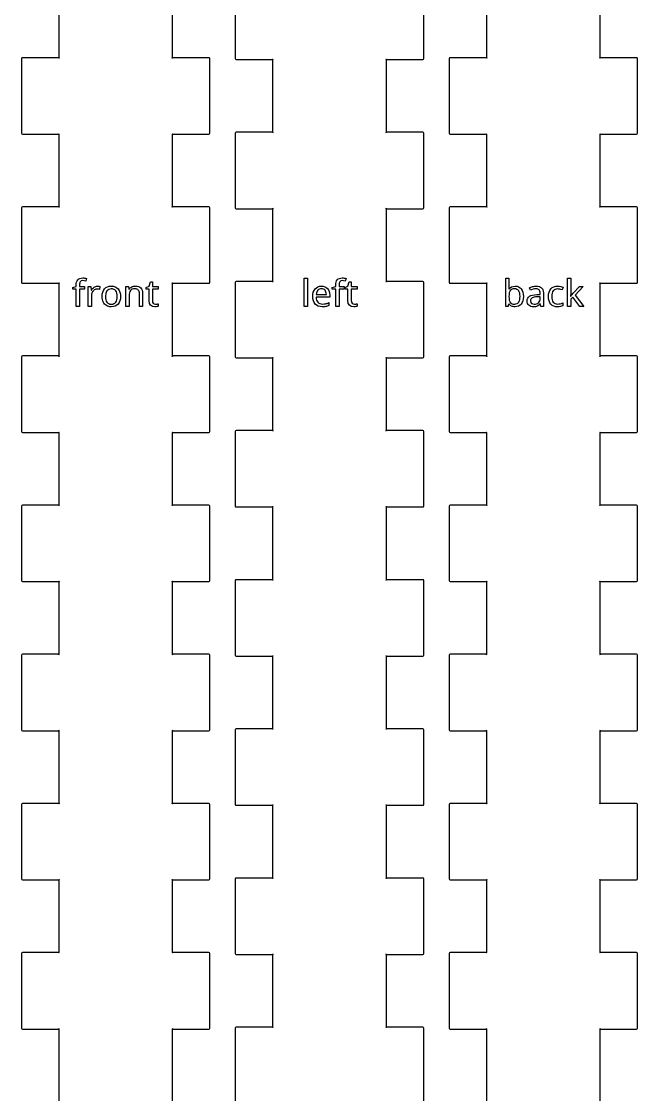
# Model space of a CAD drawing. Header units: millimetres. Extents: x 4 to 597, y 21 to 392.
# Drawn here: x 301.9 to 368, y 161.9 to 277 of the extents above; entities that cross this region are included whole.
import ezdxf

# ---------------------------------------------------------------- set-up
doc = ezdxf.new("R2010")
doc.units = ezdxf.units.MM
doc.layers.add('Layer_1', color=7, linetype='CONTINUOUS')

msp = doc.modelspace()

# ---------------------------------------------------------------- linework, layer by layer
at = {"layer": 'Layer_1', "color": 7}
for p, q in [((305.941, 280.906), (305.941, 273.106)), ((318.141, 273.106), (318.141, 280.906)), ((324.875, 281.006), (324.875, 273.006)), ((345.075, 273.006), (345.075, 281.006)), ((351.809, 280.906), (351.809, 273.106)), ((364.009, 273.106), (364.009, 280.906)), ((301.941, 273.006), (301.941, 265.006)), ((305.941, 273.106), (302.041, 273.106)), ((322.041, 273.106), (318.141, 273.106)), ((322.141, 265.006), (322.141, 273.006)), ((324.975, 272.906), (328.875, 272.906)), ((328.875, 272.906), (328.875, 265.106)), ((341.075, 265.106), (341.075, 272.906)), ((341.075, 272.906), (344.975, 272.906)), ((347.809, 273.006), (347.809, 265.006)), ((351.809, 273.106), (347.909, 273.106)), ((367.909, 273.106), (364.009, 273.106)), ((368.009, 265.006), (368.009, 273.006)), ((302.041, 264.906), (305.941, 264.906)), ((305.941, 264.906), (305.941, 257.106)), ((318.141, 257.106), (318.141, 264.906)), ((318.141, 264.906), (322.041, 264.906)), ((324.875, 265.006), (324.875, 257.006)), ((328.875, 265.106), (324.975, 265.106)), ((344.975, 265.106), (341.075, 265.106)), ((345.075, 257.006), (345.075, 265.006)), ((347.909, 264.906), (351.809, 264.906)), ((351.809, 264.906), (351.809, 257.106)), ((364.009, 257.106), (364.009, 264.906)), ((364.009, 264.906), (367.909, 264.906)), ((301.941, 257.006), (301.941, 249.006)), ((305.941, 257.106), (302.041, 257.106)), ((322.041, 257.106), (318.141, 257.106)), ((322.141, 249.006), (322.141, 257.006)), ((324.975, 256.906), (328.875, 256.906)), ((328.875, 256.906), (328.875, 249.106)), ((341.075, 249.106), (341.075, 256.906)), ((341.075, 256.906), (344.975, 256.906)), ((347.809, 257.006), (347.809, 249.006)), ((351.809, 257.106), (347.909, 257.106)), ((367.909, 257.106), (364.009, 257.106)), ((368.009, 249.006), (368.009, 257.006)), ((302.041, 248.906), (305.941, 248.906)), ((305.941, 248.906), (305.941, 241.106)), ((307.813461, 248.573969), (307.813461, 248.697016)), ((308.165024, 248.700922), (308.165024, 248.56225)), ((308.926742, 249.406), (308.832992, 249.130609)), ((315.63182, 248.597406), (315.772445, 249.054437)), ((315.772445, 249.054437), (315.98143, 249.054437)), ((315.98143, 249.054437), (315.98143, 248.56225)), ((318.141, 241.106), (318.141, 248.906)), ((318.141, 248.906), (322.041, 248.906)), ((324.875, 249.006), (324.875, 241.006)), ((328.875, 249.106), (324.975, 249.106)), ((332.261133, 246.417719), (332.261133, 249.456781)), ((332.261133, 249.456781), (332.612695, 249.456781)), ((332.612695, 249.456781), (332.612695, 246.417719)), ((335.643945, 248.573969), (335.643945, 248.697016)), ((335.995508, 248.700922), (335.995508, 248.56225)), ((336.757227, 249.406), (336.663477, 249.130609)), ((336.956445, 248.597406), (337.09707, 249.054437)), ((337.09707, 249.054437), (337.306055, 249.054437)), ((337.306055, 249.054437), (337.306055, 248.56225)), ((344.975, 249.106), (341.075, 249.106)), ((345.075, 241.006), (345.075, 249.006)), ((347.909, 248.906), (351.809, 248.906)), ((351.809, 248.906), (351.809, 241.106)), ((353.867984, 246.417719), (353.867984, 249.456781)), ((353.867984, 249.456781), (354.219546, 249.456781)), ((354.219546, 249.456781), (354.219546, 248.7185)), ((360.492984, 246.417719), (360.492984, 249.456781)), ((360.492984, 249.456781), (360.840641, 249.456781)), ((360.840641, 249.456781), (360.840641, 247.868891)), ((364.009, 241.106), (364.009, 248.906)), ((364.009, 248.906), (367.909, 248.906)), ((307.438461, 248.452875), (307.813461, 248.573969)), ((307.438461, 248.288812), (307.438461, 248.452875)), ((307.813461, 248.288812), (307.438461, 248.288812)), ((307.813461, 246.417719), (307.813461, 248.288812)), ((308.706039, 248.288812), (308.165023, 248.288812)), ((308.165023, 248.288812), (308.165023, 246.417719)), ((308.165024, 248.56225), (308.70604, 248.56225)), ((308.70604, 248.56225), (308.706039, 248.288812)), ((309.094711, 246.417719), (309.094711, 248.56225)), ((309.094711, 248.56225), (309.383773, 248.56225)), ((309.383773, 248.56225), (309.422836, 248.169672)), ((309.422836, 248.169672), (309.438461, 248.169672)), ((309.446273, 247.56225), (309.446273, 246.417719)), ((310.094711, 248.601312), (310.094711, 248.601312)), ((310.346664, 248.577875), (310.303695, 248.253656)), ((313.127914, 246.417719), (313.127914, 248.56225)), ((313.127914, 248.56225), (313.411117, 248.56225)), ((313.411117, 248.56225), (313.463851, 248.269281)), ((313.463851, 248.269281), (313.483382, 248.269281)), ((313.479477, 247.529047), (313.479477, 246.417719)), ((314.588852, 246.417719), (314.588852, 247.788812)), ((314.936508, 247.814203), (314.936508, 246.417719)), ((315.32518, 248.456781), (315.63182, 248.597406)), ((315.32518, 248.288812), (315.32518, 248.456781)), ((315.627914, 248.288812), (315.32518, 248.288812)), ((315.627914, 247.040766), (315.627914, 248.288812)), ((315.98143, 248.56225), (316.60057, 248.56225)), ((316.60057, 248.288812), (315.98143, 248.288812)), ((315.98143, 248.288812), (315.98143, 247.050531)), ((316.60057, 248.56225), (316.60057, 248.288812)), ((333.544336, 247.700921), (334.636133, 247.700921)), ((334.116602, 248.314203), (334.116602, 248.314203)), ((335.005273, 247.634515), (335.005273, 247.421625)), ((335.268945, 248.452875), (335.643945, 248.573969)), ((335.268945, 248.288812), (335.268945, 248.452875)), ((335.643945, 248.288812), (335.268945, 248.288812)), ((335.643945, 246.417719), (335.643945, 248.288812)), ((335.995508, 248.56225), (336.536524, 248.56225)), ((336.536523, 248.288812), (335.995508, 248.288812)), ((335.995508, 248.288812), (335.995508, 246.417719)), ((336.536524, 248.56225), (336.536523, 248.288812)), ((336.649805, 248.456781), (336.956445, 248.597406)), ((336.649805, 248.288812), (336.649805, 248.456781)), ((336.952539, 248.288812), (336.649805, 248.288812)), ((336.952539, 247.040766), (336.952539, 248.288812)), ((337.306055, 248.56225), (337.925195, 248.56225)), ((337.925195, 248.288812), (337.306055, 248.288812)), ((337.306055, 248.288812), (337.306055, 247.050531)), ((337.925195, 248.56225), (337.925195, 248.288812)), ((354.200015, 248.277094), (354.219546, 248.277094)), ((354.219547, 247.501703), (354.219547, 247.486078)), ((354.825015, 248.306391), (354.825015, 248.306391)), ((354.883609, 248.597406), (354.883609, 248.597406)), ((356.516422, 248.150141), (356.409, 248.413813)), ((357.201969, 247.697016), (357.56525, 247.710688)), ((357.56525, 247.710688), (357.56525, 247.837641)), ((357.909, 247.878656), (357.909, 246.417719)), ((360.020328, 248.486078), (359.912906, 248.193109)), ((360.840641, 247.868891), (360.825016, 247.521234)), ((360.825016, 247.521234), (360.840641, 247.521234)), ((360.840641, 247.521234), (360.959781, 247.673578)), ((360.959781, 247.673578), (361.0965, 247.837641)), ((361.0965, 247.837641), (361.782047, 248.56225)), ((362.192203, 248.56225), (361.325016, 247.646234)), ((361.325016, 247.646234), (362.25275, 246.417719)), ((361.782047, 248.56225), (362.192203, 248.56225)), ((308.165023, 246.417719), (307.813461, 246.417719)), ((309.446273, 246.417719), (309.094711, 246.417719)), ((310.952133, 247.493891), (310.952133, 247.493891)), ((312.571273, 247.493891), (312.571273, 247.493891)), ((313.479477, 246.417719), (313.127914, 246.417719)), ((314.936508, 246.417719), (314.588852, 246.417719)), ((316.317368, 246.665766), (316.317367, 246.665766)), ((316.616195, 246.710688), (316.616195, 246.441156)), ((332.612695, 246.417719), (332.261133, 246.417719)), ((335.005273, 247.421625), (333.536523, 247.421625)), ((334.204492, 246.378656), (334.204492, 246.378656)), ((334.907617, 246.825922), (334.907617, 246.517328)), ((335.995508, 246.417719), (335.643945, 246.417719)), ((337.641993, 246.665766), (337.641992, 246.665766)), ((337.94082, 246.710688), (337.94082, 246.441156)), ((354.119937, 246.417719), (353.867984, 246.417719)), ((354.219547, 246.689203), (354.192203, 246.689203)), ((356.928531, 246.661859), (356.928531, 246.661859)), ((357.561344, 247.466547), (357.244938, 247.452875)), ((357.561344, 247.273188), (357.561344, 247.466547)), ((357.584781, 246.722406), (357.569156, 246.722406)), ((357.65314, 246.417719), (357.584781, 246.722406)), ((357.909, 246.417719), (357.65314, 246.417719)), ((359.432438, 246.378656), (359.432438, 246.378656)), ((359.985172, 246.806391), (359.985172, 246.493891)), ((360.840641, 246.417719), (360.492984, 246.417719)), ((361.084781, 247.417719), (360.840641, 247.204828)), ((360.840641, 247.204828), (360.840641, 246.417719)), ((361.828922, 246.417719), (361.084781, 247.417719)), ((362.25275, 246.417719), (361.828922, 246.417719)), ((301.941, 241.006), (301.941, 233.006)), ((305.941, 241.106), (302.041, 241.106)), ((322.041, 241.106), (318.141, 241.106)), ((322.141, 233.006), (322.141, 241.006)), ((324.975, 240.906), (328.875, 240.906)), ((328.875, 240.906), (328.875, 233.106)), ((341.075, 233.106), (341.075, 240.906)), ((341.075, 240.906), (344.975, 240.906)), ((347.809, 241.006), (347.809, 233.006)), ((351.809, 241.106), (347.909, 241.106)), ((367.909, 241.106), (364.009, 241.106)), ((368.009, 233.006), (368.009, 241.006)), ((302.041, 232.906), (305.941, 232.906)), ((305.941, 232.906), (305.941, 225.106)), ((318.141, 225.106), (318.141, 232.906)), ((318.141, 232.906), (322.041, 232.906)), ((324.875, 233.006), (324.875, 225.006)), ((328.875, 233.106), (324.975, 233.106)), ((344.975, 233.106), (341.075, 233.106)), ((345.075, 225.006), (345.075, 233.006)), ((347.909, 232.906), (351.809, 232.906)), ((351.809, 232.906), (351.809, 225.106)), ((364.009, 225.106), (364.009, 232.906)), ((364.009, 232.906), (367.909, 232.906)), ((301.941, 225.006), (301.941, 217.006)), ((305.941, 225.106), (302.041, 225.106)), ((322.041, 225.106), (318.141, 225.106)), ((322.141, 217.006), (322.141, 225.006)), ((324.975, 224.906), (328.875, 224.906)), ((328.875, 224.906), (328.875, 217.106)), ((341.075, 217.106), (341.075, 224.906)), ((341.075, 224.906), (344.975, 224.906)), ((347.809, 225.006), (347.809, 217.006)), ((351.809, 225.106), (347.909, 225.106)), ((367.909, 225.106), (364.009, 225.106)), ((368.009, 217.006), (368.009, 225.006)), ((302.041, 216.906), (305.941, 216.906)), ((305.941, 216.906), (305.941, 209.106)), ((318.141, 209.106), (318.141, 216.906)), ((318.141, 216.906), (322.041, 216.906)), ((324.875, 217.006), (324.875, 209.006)), ((328.875, 217.106), (324.975, 217.106)), ((344.975, 217.106), (341.075, 217.106)), ((345.075, 209.006), (345.075, 217.006)), ((347.909, 216.906), (351.809, 216.906)), ((351.809, 216.906), (351.809, 209.106)), ((364.009, 209.106), (364.009, 216.906)), ((364.009, 216.906), (367.909, 216.906)), ((301.941, 209.006), (301.941, 201.006)), ((305.941, 209.106), (302.041, 209.106)), ((322.041, 209.106), (318.141, 209.106)), ((322.141, 201.006), (322.141, 209.006)), ((324.975, 208.906), (328.875, 208.906)), ((328.875, 208.906), (328.875, 201.106)), ((341.075, 201.106), (341.075, 208.906)), ((341.075, 208.906), (344.975, 208.906)), ((347.809, 209.006), (347.809, 201.006)), ((351.809, 209.106), (347.909, 209.106)), ((367.909, 209.106), (364.009, 209.106)), ((368.009, 201.006), (368.009, 209.006)), ((302.041, 200.906), (305.941, 200.906)), ((305.941, 200.906), (305.941, 193.106)), ((318.141, 193.106), (318.141, 200.906)), ((318.141, 200.906), (322.041, 200.906)), ((324.875, 201.006), (324.875, 193.006)), ((328.875, 201.106), (324.975, 201.106)), ((344.975, 201.106), (341.075, 201.106)), ((345.075, 193.006), (345.075, 201.006)), ((347.909, 200.906), (351.809, 200.906)), ((351.809, 200.906), (351.809, 193.106)), ((364.009, 193.106), (364.009, 200.906)), ((364.009, 200.906), (367.909, 200.906)), ((301.941, 193.006), (301.941, 185.006)), ((305.941, 193.106), (302.041, 193.106)), ((322.041, 193.106), (318.141, 193.106)), ((322.141, 185.006), (322.141, 193.006)), ((324.975, 192.906), (328.875, 192.906)), ((328.875, 192.906), (328.875, 185.106)), ((341.075, 185.106), (341.075, 192.906)), ((341.075, 192.906), (344.975, 192.906)), ((347.809, 193.006), (347.809, 185.006)), ((351.809, 193.106), (347.909, 193.106)), ((367.909, 193.106), (364.009, 193.106)), ((368.009, 185.006), (368.009, 193.006)), ((302.041, 184.906), (305.941, 184.906)), ((305.941, 184.906), (305.941, 177.106)), ((318.141, 177.106), (318.141, 184.906)), ((318.141, 184.906), (322.041, 184.906)), ((324.875, 185.006), (324.875, 177.006)), ((328.875, 185.106), (324.975, 185.106)), ((344.975, 185.106), (341.075, 185.106)), ((345.075, 177.006), (345.075, 185.006)), ((347.909, 184.906), (351.809, 184.906)), ((351.809, 184.906), (351.809, 177.106)), ((364.009, 177.106), (364.009, 184.906)), ((364.009, 184.906), (367.909, 184.906)), ((301.941, 177.006), (301.941, 169.006)), ((305.941, 177.106), (302.041, 177.106)), ((322.041, 177.106), (318.141, 177.106)), ((322.141, 169.006), (322.141, 177.006)), ((324.975, 176.906), (328.875, 176.906)), ((328.875, 176.906), (328.875, 169.106)), ((341.075, 169.106), (341.075, 176.906)), ((341.075, 176.906), (344.975, 176.906)), ((347.809, 177.006), (347.809, 169.006)), ((351.809, 177.106), (347.909, 177.106)), ((367.909, 177.106), (364.009, 177.106)), ((368.009, 169.006), (368.009, 177.006)), ((302.041, 168.906), (305.941, 168.906)), ((305.941, 168.906), (305.941, 161.106)), ((318.141, 161.106), (318.141, 168.906)), ((318.141, 168.906), (322.041, 168.906)), ((324.875, 169.006), (324.875, 161.006)), ((328.875, 169.106), (324.975, 169.106)), ((344.975, 169.106), (341.075, 169.106)), ((345.075, 161.006), (345.075, 169.006)), ((347.909, 168.906), (351.809, 168.906)), ((351.809, 168.906), (351.809, 161.106)), ((364.009, 161.106), (364.009, 168.906)), ((364.009, 168.906), (367.909, 168.906))]:
    msp.add_line(p, q, dxfattribs=at)
for points in [[(302.041, 273.106), (301.986, 273.106), (301.941, 273.061), (301.941, 273.006)], [(305.941, 273.106), (305.941, 273.006), (306.041, 273.106), (305.941, 273.106)], [(318.141, 273.106), (318.041, 273.106), (318.141, 273.006), (318.141, 273.106)], [(322.141, 273.006), (322.141, 273.061), (322.096, 273.106), (322.041, 273.106)], [(324.875, 273.006), (324.875, 272.951), (324.92, 272.906), (324.975, 272.906)], [(328.875, 272.906), (328.975, 272.906), (328.875, 273.006), (328.875, 272.906)], [(341.075, 272.906), (341.075, 273.006), (340.975, 272.906), (341.075, 272.906)], [(344.975, 272.906), (345.03, 272.906), (345.075, 272.951), (345.075, 273.006)], [(347.909, 273.106), (347.854, 273.106), (347.809, 273.061), (347.809, 273.006)], [(351.809, 273.106), (351.809, 273.006), (351.909, 273.106), (351.809, 273.106)], [(364.009, 273.106), (363.909, 273.106), (364.009, 273.006), (364.009, 273.106)], [(368.009, 273.006), (368.009, 273.061), (367.964, 273.106), (367.909, 273.106)], [(301.941, 265.006), (301.941, 264.951), (301.986, 264.906), (302.041, 264.906)], [(305.941, 264.906), (306.041, 264.906), (305.941, 265.006), (305.941, 264.906)], [(318.141, 264.906), (318.141, 265.006), (318.041, 264.906), (318.141, 264.906)], [(322.041, 264.906), (322.096, 264.906), (322.141, 264.951), (322.141, 265.006)], [(324.975, 265.106), (324.92, 265.106), (324.875, 265.061), (324.875, 265.006)], [(328.875, 265.106), (328.875, 265.006), (328.975, 265.106), (328.875, 265.106)], [(341.075, 265.106), (340.975, 265.106), (341.075, 265.006), (341.075, 265.106)], [(345.075, 265.006), (345.075, 265.061), (345.03, 265.106), (344.975, 265.106)], [(347.809, 265.006), (347.809, 264.951), (347.854, 264.906), (347.909, 264.906)], [(351.809, 264.906), (351.909, 264.906), (351.809, 265.006), (351.809, 264.906)], [(364.009, 264.906), (364.009, 265.006), (363.909, 264.906), (364.009, 264.906)], [(367.909, 264.906), (367.964, 264.906), (368.009, 264.951), (368.009, 265.006)], [(302.041, 257.106), (301.986, 257.106), (301.941, 257.061), (301.941, 257.006)], [(305.941, 257.106), (305.941, 257.006), (306.041, 257.106), (305.941, 257.106)], [(318.141, 257.106), (318.041, 257.106), (318.141, 257.006), (318.141, 257.106)], [(322.141, 257.006), (322.141, 257.061), (322.096, 257.106), (322.041, 257.106)], [(324.875, 257.006), (324.875, 256.951), (324.92, 256.906), (324.975, 256.906)], [(328.875, 256.906), (328.975, 256.906), (328.875, 257.006), (328.875, 256.906)], [(341.075, 256.906), (341.075, 257.006), (340.975, 256.906), (341.075, 256.906)], [(344.975, 256.906), (345.03, 256.906), (345.075, 256.951), (345.075, 257.006)], [(347.909, 257.106), (347.854, 257.106), (347.809, 257.061), (347.809, 257.006)], [(351.809, 257.106), (351.809, 257.006), (351.909, 257.106), (351.809, 257.106)], [(364.009, 257.106), (363.909, 257.106), (364.009, 257.006), (364.009, 257.106)], [(368.009, 257.006), (368.009, 257.061), (367.964, 257.106), (367.909, 257.106)], [(301.941, 249.006), (301.941, 248.951), (301.986, 248.906), (302.041, 248.906)], [(305.941, 248.906), (306.041, 248.906), (305.941, 249.006), (305.941, 248.906)], [(307.813461, 248.697016), (307.813461, 248.957432), (307.870102, 249.152745), (307.983383, 249.282953)], [(307.983383, 249.282953), (308.097966, 249.413161), (308.273747, 249.478266), (308.510727, 249.478266)], [(308.250961, 249.072016), (308.19367, 248.993891), (308.165024, 248.870193), (308.165024, 248.700922)], [(308.514633, 249.189203), (308.396143, 249.189203), (308.308253, 249.150141), (308.250961, 249.072016)], [(308.510727, 249.478266), (308.647445, 249.478266), (308.786117, 249.454177), (308.926742, 249.406)], [(308.832992, 249.130609), (308.711898, 249.169672), (308.605779, 249.189203), (308.514633, 249.189203)], [(318.141, 248.906), (318.141, 249.006), (318.041, 248.906), (318.141, 248.906)], [(322.041, 248.906), (322.096, 248.906), (322.141, 248.951), (322.141, 249.006)], [(324.975, 249.106), (324.92, 249.106), (324.875, 249.061), (324.875, 249.006)], [(328.875, 249.106), (328.875, 249.006), (328.975, 249.106), (328.875, 249.106)], [(335.643945, 248.697016), (335.643945, 248.957432), (335.700586, 249.152745), (335.813867, 249.282953)], [(335.813867, 249.282953), (335.928451, 249.413161), (336.104232, 249.478266), (336.341211, 249.478266)], [(336.081445, 249.072016), (336.024154, 248.993891), (335.995508, 248.870193), (335.995508, 248.700922)], [(336.345117, 249.189203), (336.226628, 249.189203), (336.138737, 249.150141), (336.081445, 249.072016)], [(336.341211, 249.478266), (336.47793, 249.478266), (336.616602, 249.454177), (336.757227, 249.406)], [(336.663477, 249.130609), (336.542383, 249.169672), (336.436263, 249.189203), (336.345117, 249.189203)], [(341.075, 249.106), (340.975, 249.106), (341.075, 249.006), (341.075, 249.106)], [(345.075, 249.006), (345.075, 249.061), (345.03, 249.106), (344.975, 249.106)], [(347.809, 249.006), (347.809, 248.951), (347.854, 248.906), (347.909, 248.906)], [(351.809, 248.906), (351.909, 248.906), (351.809, 249.006), (351.809, 248.906)], [(354.219546, 248.7185), (354.219546, 248.571365), (354.213036, 248.424229), (354.200015, 248.277094)], [(364.009, 248.906), (364.009, 249.006), (363.909, 248.906), (364.009, 248.906)], [(367.909, 248.906), (367.964, 248.906), (368.009, 248.951), (368.009, 249.006)], [(309.438461, 248.169672), (309.520493, 248.311599), (309.617498, 248.419021), (309.729477, 248.491937)], [(309.528305, 247.927484), (309.473617, 247.818109), (309.446273, 247.696365), (309.446273, 247.56225)], [(309.754867, 248.18725), (309.658513, 248.12475), (309.582992, 248.038161), (309.528305, 247.927484)], [(309.729477, 248.491937), (309.841456, 248.564854), (309.963201, 248.601312), (310.094711, 248.601312)], [(310.071273, 248.281), (309.957992, 248.281), (309.852523, 248.24975), (309.754867, 248.18725)], [(310.303695, 248.253656), (310.224268, 248.271885), (310.146794, 248.281), (310.071273, 248.281)], [(310.094711, 248.601312), (310.189763, 248.601312), (310.273747, 248.5935), (310.346664, 248.577875)], [(310.588852, 247.493891), (310.588852, 247.842849), (310.676091, 248.114333), (310.85057, 248.308344)], [(310.85057, 248.308344), (311.025049, 248.503656), (311.269841, 248.601312), (311.584945, 248.601312)], [(311.57518, 248.306391), (311.159815, 248.306391), (310.952133, 248.035557), (310.952133, 247.493891)], [(312.045883, 248.101312), (311.939112, 248.238031), (311.782211, 248.306391), (311.57518, 248.306391)], [(311.584945, 248.601312), (311.887029, 248.601312), (312.126612, 248.501703), (312.303695, 248.302484)], [(312.207992, 247.493891), (312.207992, 247.763422), (312.153956, 247.965896), (312.045883, 248.101312)], [(312.303695, 248.302484), (312.482081, 248.104568), (312.571273, 247.835036), (312.571273, 247.493891)], [(313.627914, 248.122797), (313.528956, 248.001703), (313.479477, 247.803786), (313.479477, 247.529047)], [(313.483382, 248.269281), (313.549789, 248.37475), (313.642888, 248.45613), (313.76268, 248.513422)], [(314.108383, 248.306391), (313.888331, 248.306391), (313.728175, 248.245193), (313.627914, 248.122797)], [(313.76268, 248.513422), (313.882471, 248.572016), (314.014633, 248.601312), (314.159164, 248.601312)], [(314.471664, 248.177484), (314.394841, 248.263422), (314.273747, 248.306391), (314.108383, 248.306391)], [(314.159164, 248.601312), (314.422185, 248.601312), (314.617497, 248.53751), (314.745102, 248.409906)], [(314.588852, 247.788812), (314.588852, 247.963292), (314.549789, 248.092849), (314.471664, 248.177484)], [(314.745102, 248.409906), (314.872706, 248.282302), (314.936508, 248.083734), (314.936508, 247.814203)], [(333.173242, 247.474359), (333.173242, 247.818109), (333.258529, 248.091546), (333.429102, 248.294671)], [(333.429102, 248.294671), (333.599674, 248.499098), (333.830143, 248.601312), (334.120508, 248.601312)], [(333.718164, 248.152093), (333.620508, 248.04402), (333.562565, 247.89363), (333.544336, 247.700921)], [(334.116602, 248.314203), (333.948633, 248.314203), (333.81582, 248.260166), (333.718164, 248.152093)], [(334.497461, 248.157953), (334.407617, 248.262119), (334.280664, 248.314203), (334.116602, 248.314203)], [(334.120508, 248.601312), (334.390039, 248.601312), (334.604883, 248.514072), (334.765039, 248.339593)], [(334.636133, 247.700921), (334.633529, 247.901442), (334.587305, 248.053786), (334.497461, 248.157953)], [(334.765039, 248.339593), (334.925195, 248.166416), (335.005273, 247.93139), (335.005273, 247.634515)], [(354.219546, 248.277094), (354.364078, 248.490635), (354.585432, 248.597406), (354.883609, 248.597406)], [(354.360172, 248.122797), (354.266422, 248.000401), (354.219547, 247.79337), (354.219547, 247.501703)], [(354.825015, 248.306391), (354.60887, 248.306391), (354.453922, 248.245193), (354.360172, 248.122797)], [(355.262515, 248.103266), (355.167463, 248.238682), (355.02163, 248.306391), (354.825015, 248.306391)], [(354.883609, 248.597406), (355.166161, 248.597406), (355.38426, 248.49975), (355.537906, 248.304438)], [(355.405094, 247.493891), (355.405094, 247.764724), (355.357567, 247.967849), (355.262515, 248.103266)], [(355.537906, 248.304438), (355.691552, 248.110427), (355.768375, 247.838943), (355.768375, 247.489984)], [(356.172672, 247.013422), (356.172672, 247.448318), (356.515771, 247.676183), (357.201969, 247.697016)], [(356.409, 248.413813), (356.517073, 248.471104), (356.634911, 248.516026), (356.762516, 248.548578)], [(356.799625, 248.263422), (356.699365, 248.229568), (356.604964, 248.191807), (356.516422, 248.150141)], [(356.762516, 248.548578), (356.89012, 248.58113), (357.016422, 248.597406), (357.141422, 248.597406)], [(357.121891, 248.314203), (357.008609, 248.314203), (356.901188, 248.297276), (356.799625, 248.263422)], [(357.459781, 248.197016), (357.389469, 248.275141), (357.276839, 248.314203), (357.121891, 248.314203)], [(357.141422, 248.597406), (357.400536, 248.597406), (357.593245, 248.540115), (357.719547, 248.425531)], [(357.56525, 247.837641), (357.56525, 248.000401), (357.530094, 248.120193), (357.459781, 248.197016)], [(357.719547, 248.425531), (357.845849, 248.310948), (357.909, 248.128656), (357.909, 247.878656)], [(358.453922, 247.478266), (358.453922, 247.837641), (358.54051, 248.114333), (358.713688, 248.308344)], [(358.713688, 248.308344), (358.888167, 248.503656), (359.136214, 248.601313), (359.457828, 248.601313)], [(358.9715, 248.089594), (358.868635, 247.954177), (358.817203, 247.751703), (358.817203, 247.482172)], [(359.450016, 248.294672), (359.23387, 248.294672), (359.074365, 248.226313), (358.9715, 248.089594)], [(359.912906, 248.193109), (359.731917, 248.260818), (359.57762, 248.294672), (359.450016, 248.294672)], [(359.457828, 248.601313), (359.561995, 248.601313), (359.664859, 248.590245), (359.766422, 248.568109)], [(359.766422, 248.568109), (359.869287, 248.547276), (359.953922, 248.519932), (360.020328, 248.486078)], [(310.709945, 246.904047), (310.629216, 247.073318), (310.588852, 247.269932), (310.588852, 247.493891)], [(311.055648, 246.513422), (310.905909, 246.604568), (310.790675, 246.734776), (310.709945, 246.904047)], [(310.952133, 247.493891), (310.952133, 247.224359), (311.004867, 247.019281), (311.110336, 246.878656)], [(311.571273, 246.378656), (311.377263, 246.378656), (311.205388, 246.423578), (311.055648, 246.513422)], [(311.110336, 246.878656), (311.217107, 246.739333), (311.374008, 246.669672), (311.581039, 246.669672)], [(312.305648, 246.673578), (312.128565, 246.476963), (311.883773, 246.378656), (311.571273, 246.378656)], [(311.581039, 246.669672), (311.785466, 246.669672), (311.941065, 246.739333), (312.047836, 246.878656)], [(312.047836, 246.878656), (312.154607, 247.019281), (312.207992, 247.224359), (312.207992, 247.493891)], [(312.571273, 247.493891), (312.571273, 247.14363), (312.482732, 246.870193), (312.305648, 246.673578)], [(316.25682, 246.378656), (315.83755, 246.378656), (315.627914, 246.599359), (315.627914, 247.040766)], [(315.98143, 247.050531), (315.98143, 246.926833), (316.010727, 246.831781), (316.069321, 246.765375)], [(316.069321, 246.765375), (316.129217, 246.698969), (316.211899, 246.665766), (316.317368, 246.665766)], [(316.463852, 246.40014), (316.396143, 246.385818), (316.327133, 246.378656), (316.25682, 246.378656)], [(316.317367, 246.665766), (316.36294, 246.665766), (316.416325, 246.670323), (316.477523, 246.679438)], [(316.616195, 246.441156), (316.583643, 246.426834), (316.532862, 246.413162), (316.463852, 246.40014)], [(316.477523, 246.679438), (316.538721, 246.688552), (316.584945, 246.698969), (316.616195, 246.710688)], [(333.44668, 246.669671), (333.264388, 246.864984), (333.173242, 247.133213), (333.173242, 247.474359)], [(334.204492, 246.378656), (333.882878, 246.378656), (333.630273, 246.475661), (333.44668, 246.669671)], [(333.536523, 247.421625), (333.543037, 247.178135), (333.604886, 246.99324), (333.72207, 246.866937)], [(333.72207, 246.866937), (333.839258, 246.740635), (334.005273, 246.677484), (334.220117, 246.677484)], [(334.573633, 246.409906), (334.469466, 246.389073), (334.346419, 246.378656), (334.204492, 246.378656)], [(334.220117, 246.677484), (334.334701, 246.677484), (334.443424, 246.68725), (334.546289, 246.706781)], [(334.546289, 246.706781), (334.649154, 246.727615), (334.769596, 246.767328), (334.907617, 246.825922)], [(334.907617, 246.517328), (334.789128, 246.466547), (334.677799, 246.43074), (334.573633, 246.409906)], [(337.581445, 246.378656), (337.162175, 246.378656), (336.952539, 246.599359), (336.952539, 247.040766)], [(337.306055, 247.050531), (337.306055, 246.926833), (337.335352, 246.831781), (337.393946, 246.765375)], [(337.393946, 246.765375), (337.453842, 246.698969), (337.536524, 246.665766), (337.641993, 246.665766)], [(337.788477, 246.40014), (337.720768, 246.385818), (337.651758, 246.378656), (337.581445, 246.378656)], [(337.641992, 246.665766), (337.687565, 246.665766), (337.74095, 246.670323), (337.802148, 246.679438)], [(337.94082, 246.441156), (337.908268, 246.426834), (337.857487, 246.413162), (337.788477, 246.40014)], [(337.802148, 246.679438), (337.863346, 246.688552), (337.90957, 246.698969), (337.94082, 246.710688)], [(354.192203, 246.689203), (354.151838, 246.532953), (354.12775, 246.442458), (354.119937, 246.417719)], [(354.219547, 247.486078), (354.219547, 247.193109), (354.267073, 246.983474), (354.362125, 246.857172)], [(354.496891, 246.456781), (354.383609, 246.508865), (354.291161, 246.586339), (354.219547, 246.689203)], [(354.362125, 246.857172), (354.458479, 246.732172), (354.61538, 246.669672), (354.832828, 246.669672)], [(354.883609, 246.378656), (354.739078, 246.378656), (354.610172, 246.404698), (354.496891, 246.456781)], [(354.832828, 246.669672), (355.025536, 246.669672), (355.168765, 246.739984), (355.262515, 246.880609)], [(355.534, 246.667719), (355.37775, 246.47501), (355.160953, 246.378656), (354.883609, 246.378656)], [(355.262515, 246.880609), (355.357567, 247.022536), (355.405094, 247.226964), (355.405094, 247.493891)], [(355.768375, 247.489984), (355.768375, 247.135818), (355.69025, 246.861729), (355.534, 246.667719)], [(356.352359, 246.544672), (356.232568, 246.655349), (356.172672, 246.811599), (356.172672, 247.013422)], [(356.848453, 246.378657), (356.637516, 246.378657), (356.472151, 246.433995), (356.352359, 246.544672)], [(356.705875, 247.335688), (356.593896, 247.266677), (356.537906, 247.157953), (356.537906, 247.009516)], [(356.537906, 247.009516), (356.537906, 246.897536), (356.57176, 246.811599), (356.639469, 246.751703)], [(356.639469, 246.751703), (356.708479, 246.691807), (356.804833, 246.661859), (356.928531, 246.661859)], [(357.244938, 247.452875), (356.998844, 247.44376), (356.819156, 247.404698), (356.705875, 247.335688)], [(357.248844, 246.448969), (357.143375, 246.402094), (357.009911, 246.378657), (356.848453, 246.378657)], [(356.928531, 246.661859), (357.125146, 246.661859), (357.279443, 246.714594), (357.391422, 246.820063)], [(357.569156, 246.722406), (357.462385, 246.588292), (357.355615, 246.497146), (357.248844, 246.448969)], [(357.391422, 246.820063), (357.504703, 246.926833), (357.561344, 247.077875), (357.561344, 247.273188)], [(358.711734, 246.661859), (358.539859, 246.851964), (358.453922, 247.124099), (358.453922, 247.478266)], [(359.432438, 246.378656), (359.123844, 246.378656), (358.883609, 246.473057), (358.711734, 246.661859)], [(358.817203, 247.482172), (358.817203, 247.223057), (358.868635, 247.02449), (358.9715, 246.886469)], [(358.9715, 246.886469), (359.074365, 246.74975), (359.226708, 246.681391), (359.428531, 246.681391)], [(359.428531, 246.681391), (359.617333, 246.681391), (359.80288, 246.723057), (359.985172, 246.806391)], [(359.985172, 246.493891), (359.836734, 246.417068), (359.65249, 246.378656), (359.432438, 246.378656)], [(302.041, 241.106), (301.986, 241.106), (301.941, 241.061), (301.941, 241.006)], [(305.941, 241.106), (305.941, 241.006), (306.041, 241.106), (305.941, 241.106)], [(318.141, 241.106), (318.041, 241.106), (318.141, 241.006), (318.141, 241.106)], [(322.141, 241.006), (322.141, 241.061), (322.096, 241.106), (322.041, 241.106)], [(324.875, 241.006), (324.875, 240.951), (324.92, 240.906), (324.975, 240.906)], [(328.875, 240.906), (328.975, 240.906), (328.875, 241.006), (328.875, 240.906)], [(341.075, 240.906), (341.075, 241.006), (340.975, 240.906), (341.075, 240.906)], [(344.975, 240.906), (345.03, 240.906), (345.075, 240.951), (345.075, 241.006)], [(347.909, 241.106), (347.854, 241.106), (347.809, 241.061), (347.809, 241.006)], [(351.809, 241.106), (351.809, 241.006), (351.909, 241.106), (351.809, 241.106)], [(364.009, 241.106), (363.909, 241.106), (364.009, 241.006), (364.009, 241.106)], [(368.009, 241.006), (368.009, 241.061), (367.964, 241.106), (367.909, 241.106)], [(301.941, 233.006), (301.941, 232.951), (301.986, 232.906), (302.041, 232.906)], [(305.941, 232.906), (306.041, 232.906), (305.941, 233.006), (305.941, 232.906)], [(318.141, 232.906), (318.141, 233.006), (318.041, 232.906), (318.141, 232.906)], [(322.041, 232.906), (322.096, 232.906), (322.141, 232.951), (322.141, 233.006)], [(324.975, 233.106), (324.92, 233.106), (324.875, 233.061), (324.875, 233.006)], [(328.875, 233.106), (328.875, 233.006), (328.975, 233.106), (328.875, 233.106)], [(341.075, 233.106), (340.975, 233.106), (341.075, 233.006), (341.075, 233.106)], [(345.075, 233.006), (345.075, 233.061), (345.03, 233.106), (344.975, 233.106)], [(347.809, 233.006), (347.809, 232.951), (347.854, 232.906), (347.909, 232.906)], [(351.809, 232.906), (351.909, 232.906), (351.809, 233.006), (351.809, 232.906)], [(364.009, 232.906), (364.009, 233.006), (363.909, 232.906), (364.009, 232.906)], [(367.909, 232.906), (367.964, 232.906), (368.009, 232.951), (368.009, 233.006)], [(302.041, 225.106), (301.986, 225.106), (301.941, 225.061), (301.941, 225.006)], [(305.941, 225.106), (305.941, 225.006), (306.041, 225.106), (305.941, 225.106)], [(318.141, 225.106), (318.041, 225.106), (318.141, 225.006), (318.141, 225.106)], [(322.141, 225.006), (322.141, 225.061), (322.096, 225.106), (322.041, 225.106)], [(324.875, 225.006), (324.875, 224.951), (324.92, 224.906), (324.975, 224.906)], [(328.875, 224.906), (328.975, 224.906), (328.875, 225.006), (328.875, 224.906)], [(341.075, 224.906), (341.075, 225.006), (340.975, 224.906), (341.075, 224.906)], [(344.975, 224.906), (345.03, 224.906), (345.075, 224.951), (345.075, 225.006)], [(347.909, 225.106), (347.854, 225.106), (347.809, 225.061), (347.809, 225.006)], [(351.809, 225.106), (351.809, 225.006), (351.909, 225.106), (351.809, 225.106)], [(364.009, 225.106), (363.909, 225.106), (364.009, 225.006), (364.009, 225.106)], [(368.009, 225.006), (368.009, 225.061), (367.964, 225.106), (367.909, 225.106)], [(301.941, 217.006), (301.941, 216.951), (301.986, 216.906), (302.041, 216.906)], [(305.941, 216.906), (306.041, 216.906), (305.941, 217.006), (305.941, 216.906)], [(318.141, 216.906), (318.141, 217.006), (318.041, 216.906), (318.141, 216.906)], [(322.041, 216.906), (322.096, 216.906), (322.141, 216.951), (322.141, 217.006)], [(324.975, 217.106), (324.92, 217.106), (324.875, 217.061), (324.875, 217.006)], [(328.875, 217.106), (328.875, 217.006), (328.975, 217.106), (328.875, 217.106)], [(341.075, 217.106), (340.975, 217.106), (341.075, 217.006), (341.075, 217.106)], [(345.075, 217.006), (345.075, 217.061), (345.03, 217.106), (344.975, 217.106)], [(347.809, 217.006), (347.809, 216.951), (347.854, 216.906), (347.909, 216.906)], [(351.809, 216.906), (351.909, 216.906), (351.809, 217.006), (351.809, 216.906)], [(364.009, 216.906), (364.009, 217.006), (363.909, 216.906), (364.009, 216.906)], [(367.909, 216.906), (367.964, 216.906), (368.009, 216.951), (368.009, 217.006)], [(302.041, 209.106), (301.986, 209.106), (301.941, 209.061), (301.941, 209.006)], [(305.941, 209.106), (305.941, 209.006), (306.041, 209.106), (305.941, 209.106)], [(318.141, 209.106), (318.041, 209.106), (318.141, 209.006), (318.141, 209.106)], [(322.141, 209.006), (322.141, 209.061), (322.096, 209.106), (322.041, 209.106)], [(324.875, 209.006), (324.875, 208.951), (324.92, 208.906), (324.975, 208.906)], [(328.875, 208.906), (328.975, 208.906), (328.875, 209.006), (328.875, 208.906)], [(341.075, 208.906), (341.075, 209.006), (340.975, 208.906), (341.075, 208.906)], [(344.975, 208.906), (345.03, 208.906), (345.075, 208.951), (345.075, 209.006)], [(347.909, 209.106), (347.854, 209.106), (347.809, 209.061), (347.809, 209.006)], [(351.809, 209.106), (351.809, 209.006), (351.909, 209.106), (351.809, 209.106)], [(364.009, 209.106), (363.909, 209.106), (364.009, 209.006), (364.009, 209.106)], [(368.009, 209.006), (368.009, 209.061), (367.964, 209.106), (367.909, 209.106)], [(301.941, 201.006), (301.941, 200.951), (301.986, 200.906), (302.041, 200.906)], [(305.941, 200.906), (306.041, 200.906), (305.941, 201.006), (305.941, 200.906)], [(318.141, 200.906), (318.141, 201.006), (318.041, 200.906), (318.141, 200.906)], [(322.041, 200.906), (322.096, 200.906), (322.141, 200.951), (322.141, 201.006)], [(324.975, 201.106), (324.92, 201.106), (324.875, 201.061), (324.875, 201.006)], [(328.875, 201.106), (328.875, 201.006), (328.975, 201.106), (328.875, 201.106)], [(341.075, 201.106), (340.975, 201.106), (341.075, 201.006), (341.075, 201.106)], [(345.075, 201.006), (345.075, 201.061), (345.03, 201.106), (344.975, 201.106)], [(347.809, 201.006), (347.809, 200.951), (347.854, 200.906), (347.909, 200.906)], [(351.809, 200.906), (351.909, 200.906), (351.809, 201.006), (351.809, 200.906)], [(364.009, 200.906), (364.009, 201.006), (363.909, 200.906), (364.009, 200.906)], [(367.909, 200.906), (367.964, 200.906), (368.009, 200.951), (368.009, 201.006)], [(302.041, 193.106), (301.986, 193.106), (301.941, 193.061), (301.941, 193.006)], [(305.941, 193.106), (305.941, 193.006), (306.041, 193.106), (305.941, 193.106)], [(318.141, 193.106), (318.041, 193.106), (318.141, 193.006), (318.141, 193.106)], [(322.141, 193.006), (322.141, 193.061), (322.096, 193.106), (322.041, 193.106)], [(324.875, 193.006), (324.875, 192.951), (324.92, 192.906), (324.975, 192.906)], [(328.875, 192.906), (328.975, 192.906), (328.875, 193.006), (328.875, 192.906)], [(341.075, 192.906), (341.075, 193.006), (340.975, 192.906), (341.075, 192.906)], [(344.975, 192.906), (345.03, 192.906), (345.075, 192.951), (345.075, 193.006)], [(347.909, 193.106), (347.854, 193.106), (347.809, 193.061), (347.809, 193.006)], [(351.809, 193.106), (351.809, 193.006), (351.909, 193.106), (351.809, 193.106)], [(364.009, 193.106), (363.909, 193.106), (364.009, 193.006), (364.009, 193.106)], [(368.009, 193.006), (368.009, 193.061), (367.964, 193.106), (367.909, 193.106)], [(301.941, 185.006), (301.941, 184.951), (301.986, 184.906), (302.041, 184.906)], [(305.941, 184.906), (306.041, 184.906), (305.941, 185.006), (305.941, 184.906)], [(318.141, 184.906), (318.141, 185.006), (318.041, 184.906), (318.141, 184.906)], [(322.041, 184.906), (322.096, 184.906), (322.141, 184.951), (322.141, 185.006)], [(324.975, 185.106), (324.92, 185.106), (324.875, 185.061), (324.875, 185.006)], [(328.875, 185.106), (328.875, 185.006), (328.975, 185.106), (328.875, 185.106)], [(341.075, 185.106), (340.975, 185.106), (341.075, 185.006), (341.075, 185.106)], [(345.075, 185.006), (345.075, 185.061), (345.03, 185.106), (344.975, 185.106)], [(347.809, 185.006), (347.809, 184.951), (347.854, 184.906), (347.909, 184.906)], [(351.809, 184.906), (351.909, 184.906), (351.809, 185.006), (351.809, 184.906)], [(364.009, 184.906), (364.009, 185.006), (363.909, 184.906), (364.009, 184.906)], [(367.909, 184.906), (367.964, 184.906), (368.009, 184.951), (368.009, 185.006)], [(302.041, 177.106), (301.986, 177.106), (301.941, 177.061), (301.941, 177.006)], [(305.941, 177.106), (305.941, 177.006), (306.041, 177.106), (305.941, 177.106)], [(318.141, 177.106), (318.041, 177.106), (318.141, 177.006), (318.141, 177.106)], [(322.141, 177.006), (322.141, 177.061), (322.096, 177.106), (322.041, 177.106)], [(324.875, 177.006), (324.875, 176.951), (324.92, 176.906), (324.975, 176.906)], [(328.875, 176.906), (328.975, 176.906), (328.875, 177.006), (328.875, 176.906)], [(341.075, 176.906), (341.075, 177.006), (340.975, 176.906), (341.075, 176.906)], [(344.975, 176.906), (345.03, 176.906), (345.075, 176.951), (345.075, 177.006)], [(347.909, 177.106), (347.854, 177.106), (347.809, 177.061), (347.809, 177.006)], [(351.809, 177.106), (351.809, 177.006), (351.909, 177.106), (351.809, 177.106)], [(364.009, 177.106), (363.909, 177.106), (364.009, 177.006), (364.009, 177.106)], [(368.009, 177.006), (368.009, 177.061), (367.964, 177.106), (367.909, 177.106)], [(301.941, 169.006), (301.941, 168.951), (301.986, 168.906), (302.041, 168.906)], [(305.941, 168.906), (306.041, 168.906), (305.941, 169.006), (305.941, 168.906)], [(318.141, 168.906), (318.141, 169.006), (318.041, 168.906), (318.141, 168.906)], [(322.041, 168.906), (322.096, 168.906), (322.141, 168.951), (322.141, 169.006)], [(324.975, 169.106), (324.92, 169.106), (324.875, 169.061), (324.875, 169.006)], [(328.875, 169.106), (328.875, 169.006), (328.975, 169.106), (328.875, 169.106)], [(341.075, 169.106), (340.975, 169.106), (341.075, 169.006), (341.075, 169.106)], [(345.075, 169.006), (345.075, 169.061), (345.03, 169.106), (344.975, 169.106)], [(347.809, 169.006), (347.809, 168.951), (347.854, 168.906), (347.909, 168.906)], [(351.809, 168.906), (351.909, 168.906), (351.809, 169.006), (351.809, 168.906)], [(364.009, 168.906), (364.009, 169.006), (363.909, 168.906), (364.009, 168.906)], [(367.909, 168.906), (367.964, 168.906), (368.009, 168.951), (368.009, 169.006)]]:
    msp.add_open_spline(points, degree=3, dxfattribs=at)

doc.saveas('drawing.dxf')
